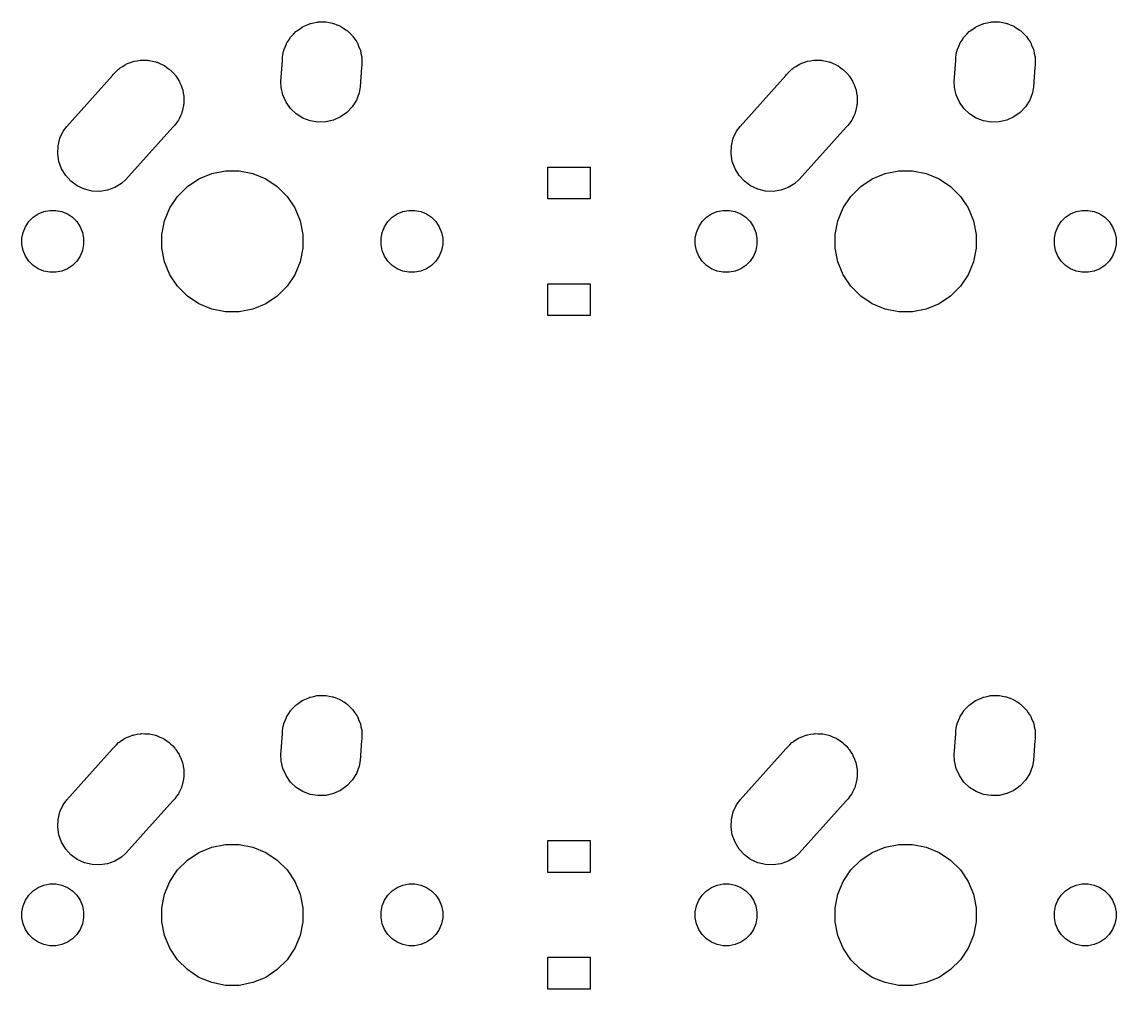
# Model space of a CAD drawing. Extents: x -26.1 to -7.5, y -7.6 to -2.3.
# Drawn here: x -26.079 to -24.861, y -5.053 to -3.976 of the extents above; entities that cross this region are included whole.
import ezdxf

# ---------------------------------------------------------------- set-up
doc = ezdxf.new("R2010")
doc.units = 0
doc.header["$MEASUREMENT"] = 0
doc.layers.add('BLACK', color=7, linetype='CONTINUOUS')

msp = doc.modelspace()

# ---------------------------------------------------------------- linework, layer by layer
at = {"layer": 'BLACK', "linetype": 'CONTINUOUS'}
for p, q in [((-25.7732, -3.9856), (-25.7701, -3.98353)), ((-25.7701, -3.98353), (-25.7671, -3.98138)), ((-25.7671, -3.98138), (-25.7665, -3.98111)), ((-25.7665, -3.98111), (-25.766, -3.98075)), ((-25.766, -3.98075), (-25.7625, -3.97933)), ((-25.7625, -3.97933), (-25.7592, -3.97781)), ((-25.7592, -3.97781), (-25.7585, -3.97766)), ((-25.7585, -3.97766), (-25.7579, -3.97741)), ((-25.7579, -3.97741), (-25.7543, -3.97669)), ((-25.7543, -3.97669), (-25.7507, -3.97586)), ((-25.7507, -3.97586), (-25.75, -3.97584)), ((-25.75, -3.97584), (-25.7494, -3.97571)), ((-25.7494, -3.97571), (-25.7456, -3.97571)), ((-25.7456, -3.97571), (-25.7419, -3.9756)), ((-25.7419, -3.9756), (-25.7413, -3.97571)), ((-25.7413, -3.97571), (-25.7406, -3.97571)), ((-25.7406, -3.97571), (-25.737, -3.97643)), ((-25.737, -3.97643), (-25.7333, -3.97705)), ((-25.7333, -3.97705), (-25.7327, -3.97728)), ((-25.7327, -3.97728), (-25.7321, -3.97741)), ((-25.7321, -3.97741), (-25.7286, -3.97883)), ((-25.7286, -3.97883), (-25.7252, -3.98015)), ((-25.7252, -3.98015), (-25.7246, -3.9805)), ((-25.7246, -3.9805), (-25.724, -3.98075)), ((-25.724, -3.98075), (-25.7209, -3.98281)), ((-25.7209, -3.98281), (-25.7178, -3.98478)), ((-25.7178, -3.98478), (-25.7173, -3.98523)), ((-25.7173, -3.98523), (-25.7168, -3.9856)), ((-25.0232, -3.9856), (-25.0201, -3.98353)), ((-25.0201, -3.98353), (-25.0171, -3.98138)), ((-25.0171, -3.98138), (-25.0165, -3.98111)), ((-25.0165, -3.98111), (-25.016, -3.98075)), ((-25.016, -3.98075), (-25.0125, -3.97933)), ((-25.0125, -3.97933), (-25.0092, -3.97781)), ((-25.0092, -3.97781), (-25.0085, -3.97766)), ((-25.0085, -3.97766), (-25.0079, -3.97741)), ((-25.0079, -3.97741), (-25.0043, -3.97669)), ((-25.0043, -3.97669), (-25.0007, -3.97586)), ((-25.0007, -3.97586), (-25, -3.97584)), ((-25, -3.97584), (-24.9994, -3.97571)), ((-24.9994, -3.97571), (-24.9956, -3.97571)), ((-24.9956, -3.97571), (-24.9919, -3.9756)), ((-24.9919, -3.9756), (-24.9913, -3.97571)), ((-24.9913, -3.97571), (-24.9906, -3.97571)), ((-24.9906, -3.97571), (-24.987, -3.97643)), ((-24.987, -3.97643), (-24.9833, -3.97705)), ((-24.9833, -3.97705), (-24.9827, -3.97728)), ((-24.9827, -3.97728), (-24.9821, -3.97741)), ((-24.9821, -3.97741), (-24.9786, -3.97883)), ((-24.9786, -3.97883), (-24.9752, -3.98015)), ((-24.9752, -3.98015), (-24.9746, -3.9805)), ((-24.9746, -3.9805), (-24.974, -3.98075)), ((-24.974, -3.98075), (-24.9709, -3.98281)), ((-24.9709, -3.98281), (-24.9678, -3.98478)), ((-24.9678, -3.98478), (-24.9673, -3.98523)), ((-24.9673, -3.98523), (-24.9668, -3.9856)), ((-25.7843, -3.99902), (-25.7822, -3.99593)), ((-25.7822, -3.99593), (-25.7802, -3.99279)), ((-25.7802, -3.99279), (-25.7798, -3.99231)), ((-25.7798, -3.99231), (-25.7794, -3.99177)), ((-25.7794, -3.99177), (-25.7768, -3.98914)), ((-25.7768, -3.98914), (-25.7742, -3.98644)), ((-25.7742, -3.98644), (-25.7737, -3.98606)), ((-25.7737, -3.98606), (-25.7732, -3.9856)), ((-25.7168, -3.9856), (-25.7141, -3.98822)), ((-25.7141, -3.98822), (-25.7114, -3.99077)), ((-25.7114, -3.99077), (-25.7111, -3.9913)), ((-25.7111, -3.9913), (-25.7106, -3.99177)), ((-25.7106, -3.99177), (-25.7085, -3.99485)), ((-25.7085, -3.99485), (-25.7064, -3.99788)), ((-25.0343, -3.99902), (-25.0322, -3.99593)), ((-25.0322, -3.99593), (-25.0302, -3.99279)), ((-25.0302, -3.99279), (-25.0298, -3.99231)), ((-25.0298, -3.99231), (-25.0294, -3.99177)), ((-25.0294, -3.99177), (-25.0268, -3.98914)), ((-25.0268, -3.98914), (-25.0242, -3.98644)), ((-25.0242, -3.98644), (-25.0237, -3.98606)), ((-25.0237, -3.98606), (-25.0232, -3.9856)), ((-24.9668, -3.9856), (-24.9641, -3.98822)), ((-24.9641, -3.98822), (-24.9614, -3.99077)), ((-24.9614, -3.99077), (-24.9611, -3.9913)), ((-24.9611, -3.9913), (-24.9606, -3.99177)), ((-24.9606, -3.99177), (-24.9585, -3.99485)), ((-24.9585, -3.99485), (-24.9564, -3.99788)), ((-25.7886, -4.01199), (-25.7879, -4.00833)), ((-25.7879, -4.00833), (-25.7877, -4.00772)), ((-25.7877, -4.00772), (-25.7876, -4.00708)), ((-25.7876, -4.00708), (-25.7862, -4.00365)), ((-25.7862, -4.00365), (-25.7848, -4.00018)), ((-25.7848, -4.00018), (-25.7845, -3.99963)), ((-25.7845, -3.99963), (-25.7843, -3.99902)), ((-25.7064, -3.99788), (-25.7061, -3.99848)), ((-25.7061, -3.99848), (-25.7057, -3.99902)), ((-25.7057, -3.99902), (-25.7043, -4.00245)), ((-25.7043, -4.00245), (-25.7028, -4.00584)), ((-25.7028, -4.00584), (-25.7027, -4.00648)), ((-25.7027, -4.00648), (-25.7024, -4.00708)), ((-25.7024, -4.00708), (-25.7017, -4.01072)), ((-25.0386, -4.01199), (-25.0379, -4.00833)), ((-25.0379, -4.00833), (-25.0377, -4.00772)), ((-25.0377, -4.00772), (-25.0376, -4.00708)), ((-25.0376, -4.00708), (-25.0362, -4.00365)), ((-25.0362, -4.00365), (-25.0348, -4.00018)), ((-25.0348, -4.00018), (-25.0345, -3.99963)), ((-25.0345, -3.99963), (-25.0343, -3.99902)), ((-24.9564, -3.99788), (-24.9561, -3.99848)), ((-24.9561, -3.99848), (-24.9557, -3.99902)), ((-24.9557, -3.99902), (-24.9543, -4.00245)), ((-24.9543, -4.00245), (-24.9528, -4.00584)), ((-24.9528, -4.00584), (-24.9527, -4.00648)), ((-24.9527, -4.00648), (-24.9524, -4.00708)), ((-24.9524, -4.00708), (-24.9517, -4.01072)), ((-25.9627, -4.02238), (-25.9595, -4.02123)), ((-25.9595, -4.02123), (-25.9563, -4.01993)), ((-25.9563, -4.01993), (-25.9554, -4.01974)), ((-25.9554, -4.01974), (-25.9545, -4.0194)), ((-25.9545, -4.0194), (-25.9511, -4.01889)), ((-25.9511, -4.01889), (-25.9478, -4.01823)), ((-25.9478, -4.01823), (-25.9468, -4.01823)), ((-25.9468, -4.01823), (-25.9458, -4.01808)), ((-25.9458, -4.01808), (-25.9424, -4.01823)), ((-25.9424, -4.01823), (-25.9391, -4.01823)), ((-25.9391, -4.01823), (-25.9381, -4.01842)), ((-25.9381, -4.01842), (-25.9371, -4.01846)), ((-25.9371, -4.01846), (-25.9338, -4.01927)), ((-25.9338, -4.01927), (-25.9305, -4.01993)), ((-25.9305, -4.01993), (-25.9296, -4.02031)), ((-25.9296, -4.02031), (-25.9286, -4.02054)), ((-25.9286, -4.02054), (-25.9256, -4.02197)), ((-25.9256, -4.02197), (-25.9224, -4.02327)), ((-25.7909, -4.04196), (-25.7893, -4.01847)), ((-25.7893, -4.01564), (-25.7886, -4.01199)), ((-25.7893, -4.01847), (-25.7893, -4.01564)), ((-25.7017, -4.01072), (-25.7009, -4.01434)), ((-25.7009, -4.01434), (-25.7008, -4.015)), ((-25.7008, -4.015), (-25.7007, -4.01564)), ((-25.7007, -4.01564), (-25.7007, -4.01935)), ((-25.7007, -4.01935), (-25.7007, -4.02088)), ((-25.7007, -4.02088), (-25.7007, -4.02153)), ((-25.7007, -4.02153), (-25.7007, -4.02436)), ((-25.2127, -4.02238), (-25.2095, -4.02123)), ((-25.2095, -4.02123), (-25.2063, -4.01993)), ((-25.2063, -4.01993), (-25.2054, -4.01974)), ((-25.2054, -4.01974), (-25.2045, -4.0194)), ((-25.2045, -4.0194), (-25.2011, -4.01889)), ((-25.2011, -4.01889), (-25.1978, -4.01823)), ((-25.1978, -4.01823), (-25.1968, -4.01823)), ((-25.1968, -4.01823), (-25.1958, -4.01808)), ((-25.1958, -4.01808), (-25.1924, -4.01823)), ((-25.1924, -4.01823), (-25.1891, -4.01823)), ((-25.1891, -4.01823), (-25.1881, -4.01842)), ((-25.1881, -4.01842), (-25.1871, -4.01846)), ((-25.1871, -4.01846), (-25.1838, -4.01927)), ((-25.1838, -4.01927), (-25.1805, -4.01993)), ((-25.1805, -4.01993), (-25.1796, -4.02031)), ((-25.1796, -4.02031), (-25.1786, -4.02054)), ((-25.1786, -4.02054), (-25.1756, -4.02197)), ((-25.1756, -4.02197), (-25.1724, -4.02327)), ((-25.0409, -4.04196), (-25.0393, -4.01847)), ((-25.0393, -4.01564), (-25.0386, -4.01199)), ((-25.0393, -4.01847), (-25.0393, -4.01564)), ((-24.9517, -4.01072), (-24.9509, -4.01434)), ((-24.9509, -4.01434), (-24.9508, -4.015)), ((-24.9508, -4.015), (-24.9507, -4.01564)), ((-24.9507, -4.01564), (-24.9507, -4.01935)), ((-24.9507, -4.01935), (-24.9507, -4.02088)), ((-24.9507, -4.02088), (-24.9507, -4.02153)), ((-24.9507, -4.02153), (-24.9507, -4.02436)), ((-25.9778, -4.03429), (-25.9756, -4.03205)), ((-25.9756, -4.03205), (-25.9749, -4.03132)), ((-25.9749, -4.03132), (-25.9741, -4.03051)), ((-25.9741, -4.03051), (-25.9717, -4.02812)), ((-25.9717, -4.02812), (-25.9708, -4.02757)), ((-25.9708, -4.02757), (-25.9701, -4.02691)), ((-25.9701, -4.02691), (-25.9672, -4.02515)), ((-25.9672, -4.02515), (-25.9644, -4.02327)), ((-25.9644, -4.02327), (-25.9635, -4.02289)), ((-25.9635, -4.02289), (-25.9627, -4.02238)), ((-25.9224, -4.02327), (-25.9216, -4.02382)), ((-25.9216, -4.02382), (-25.9207, -4.02423)), ((-25.9207, -4.02423), (-25.918, -4.02624)), ((-25.918, -4.02624), (-25.9152, -4.02812)), ((-25.9152, -4.02812), (-25.9145, -4.02881)), ((-25.9145, -4.02881), (-25.9137, -4.02939)), ((-25.9137, -4.02939), (-25.9114, -4.03189)), ((-25.9114, -4.03189), (-25.909, -4.03429)), ((-25.701, -4.02587), (-25.7025, -4.04805)), ((-25.7007, -4.02436), (-25.701, -4.02587)), ((-25.2278, -4.03429), (-25.2256, -4.03205)), ((-25.2256, -4.03205), (-25.2249, -4.03132)), ((-25.2249, -4.03132), (-25.2241, -4.03051)), ((-25.2241, -4.03051), (-25.2217, -4.02812)), ((-25.2217, -4.02812), (-25.2208, -4.02757)), ((-25.2208, -4.02757), (-25.2201, -4.02691)), ((-25.2201, -4.02691), (-25.2172, -4.02515)), ((-25.2172, -4.02515), (-25.2144, -4.02327)), ((-25.2144, -4.02327), (-25.2135, -4.02289)), ((-25.2135, -4.02289), (-25.2127, -4.02238)), ((-25.1724, -4.02327), (-25.1716, -4.02382)), ((-25.1716, -4.02382), (-25.1707, -4.02423)), ((-25.1707, -4.02423), (-25.168, -4.02624)), ((-25.168, -4.02624), (-25.1652, -4.02812)), ((-25.1652, -4.02812), (-25.1645, -4.02881)), ((-25.1645, -4.02881), (-25.1637, -4.02939)), ((-25.1637, -4.02939), (-25.1614, -4.03189)), ((-25.1614, -4.03189), (-25.159, -4.03429)), ((-24.951, -4.02587), (-24.9525, -4.04805)), ((-24.9507, -4.02436), (-24.951, -4.02587)), ((-26.0294, -4.09204), (-25.9785, -4.03529)), ((-25.9785, -4.03529), (-25.9778, -4.03429)), ((-25.909, -4.03429), (-25.9085, -4.0351)), ((-25.9085, -4.0351), (-25.9078, -4.03583)), ((-25.9078, -4.03583), (-25.9061, -4.03873)), ((-25.9061, -4.03873), (-25.9042, -4.04154)), ((-25.9042, -4.04154), (-25.9038, -4.04245)), ((-25.9038, -4.04245), (-25.9033, -4.04329)), ((-25.9033, -4.04329), (-25.9021, -4.04647)), ((-25.7907, -4.04849), (-25.7909, -4.04196)), ((-25.2794, -4.09204), (-25.2285, -4.03529)), ((-25.2285, -4.03529), (-25.2278, -4.03429)), ((-25.159, -4.03429), (-25.1585, -4.0351)), ((-25.1585, -4.0351), (-25.1578, -4.03583)), ((-25.1578, -4.03583), (-25.1561, -4.03873)), ((-25.1561, -4.03873), (-25.1542, -4.04154)), ((-25.1542, -4.04154), (-25.1538, -4.04245)), ((-25.1538, -4.04245), (-25.1533, -4.04329)), ((-25.1533, -4.04329), (-25.1521, -4.04647)), ((-25.0407, -4.04849), (-25.0409, -4.04196)), ((-25.9021, -4.04647), (-25.9008, -4.0496)), ((-25.9008, -4.0496), (-25.9006, -4.05056)), ((-25.9006, -4.05056), (-25.9003, -4.05149)), ((-25.9003, -4.05149), (-25.8998, -4.05484)), ((-25.8998, -4.05484), (-25.8991, -4.05816)), ((-25.8991, -4.05816), (-25.8991, -4.05914)), ((-25.7888, -4.057), (-25.7907, -4.04849)), ((-25.7852, -4.06496), (-25.7888, -4.057)), ((-25.7036, -4.0545), (-25.7067, -4.06265)), ((-25.7025, -4.04805), (-25.7036, -4.0545)), ((-25.1521, -4.04647), (-25.1508, -4.0496)), ((-25.1508, -4.0496), (-25.1506, -4.05056)), ((-25.1506, -4.05056), (-25.1503, -4.05149)), ((-25.1503, -4.05149), (-25.1498, -4.05484)), ((-25.1498, -4.05484), (-25.1491, -4.05816)), ((-25.1491, -4.05816), (-25.1491, -4.05914)), ((-25.0388, -4.057), (-25.0407, -4.04849)), ((-25.0352, -4.06496), (-25.0388, -4.057)), ((-24.9536, -4.0545), (-24.9567, -4.06265)), ((-24.9525, -4.04805), (-24.9536, -4.0545)), ((-25.8994, -4.06883), (-25.9002, -4.07212)), ((-25.8993, -4.06785), (-25.8994, -4.06883)), ((-25.8991, -4.06688), (-25.8993, -4.06785)), ((-25.8991, -4.05914), (-25.899, -4.06011)), ((-25.899, -4.06011), (-25.8991, -4.0635)), ((-25.8991, -4.0635), (-25.8991, -4.06688)), ((-25.7801, -4.07207), (-25.7852, -4.06496)), ((-25.7114, -4.07005), (-25.7173, -4.0764)), ((-25.7067, -4.06265), (-25.7114, -4.07005)), ((-25.1494, -4.06883), (-25.1502, -4.07212)), ((-25.1493, -4.06785), (-25.1494, -4.06883)), ((-25.1491, -4.06688), (-25.1493, -4.06785)), ((-25.1491, -4.05914), (-25.149, -4.06011)), ((-25.149, -4.06011), (-25.1491, -4.0635)), ((-25.1491, -4.0635), (-25.1491, -4.06688)), ((-25.0301, -4.07207), (-25.0352, -4.06496)), ((-24.9614, -4.07005), (-24.9673, -4.0764)), ((-24.9567, -4.06265), (-24.9614, -4.07005)), ((-25.9029, -4.08037), (-25.9042, -4.0835)), ((-25.9014, -4.0773), (-25.9029, -4.08037)), ((-25.9012, -4.07635), (-25.9014, -4.0773)), ((-25.9008, -4.07544), (-25.9012, -4.07635)), ((-25.9002, -4.07212), (-25.9008, -4.07544)), ((-25.7738, -4.07805), (-25.7801, -4.07207)), ((-25.7664, -4.08268), (-25.7738, -4.07805)), ((-25.7582, -4.08578), (-25.7664, -4.08268)), ((-25.7245, -4.08145), (-25.7324, -4.08503)), ((-25.7173, -4.0764), (-25.7245, -4.08145)), ((-25.1529, -4.08037), (-25.1542, -4.0835)), ((-25.1514, -4.0773), (-25.1529, -4.08037)), ((-25.1512, -4.07635), (-25.1514, -4.0773)), ((-25.1508, -4.07544), (-25.1512, -4.07635)), ((-25.1502, -4.07212), (-25.1508, -4.07544)), ((-25.0238, -4.07805), (-25.0301, -4.07207)), ((-25.0164, -4.08268), (-25.0238, -4.07805)), ((-25.0082, -4.08578), (-25.0164, -4.08268)), ((-24.9745, -4.08145), (-24.9824, -4.08503)), ((-24.9673, -4.0764), (-24.9745, -4.08145)), ((-26.0333, -4.09731), (-26.0294, -4.09204)), ((-25.9113, -4.09299), (-25.9635, -4.1512)), ((-25.909, -4.09075), (-25.9113, -4.09299)), ((-25.9071, -4.08794), (-25.909, -4.09075)), ((-25.9051, -4.08521), (-25.9071, -4.08794)), ((-25.9047, -4.08432), (-25.9051, -4.08521)), ((-25.9042, -4.0835), (-25.9047, -4.08432)), ((-25.7496, -4.08723), (-25.7582, -4.08578)), ((-25.7409, -4.08698), (-25.7496, -4.08723)), ((-25.7324, -4.08503), (-25.7409, -4.08698)), ((-25.2833, -4.09731), (-25.2794, -4.09204)), ((-25.1613, -4.09299), (-25.2135, -4.1512)), ((-25.159, -4.09075), (-25.1613, -4.09299)), ((-25.1571, -4.08794), (-25.159, -4.09075)), ((-25.1551, -4.08521), (-25.1571, -4.08794)), ((-25.1547, -4.08432), (-25.1551, -4.08521)), ((-25.1542, -4.0835), (-25.1547, -4.08432)), ((-24.9996, -4.08723), (-25.0082, -4.08578)), ((-24.9909, -4.08698), (-24.9996, -4.08723)), ((-24.9824, -4.08503), (-24.9909, -4.08698)), ((-26.0391, -4.11369), (-26.037, -4.10522)), ((-26.037, -4.10522), (-26.0333, -4.09731)), ((-25.2891, -4.11369), (-25.287, -4.10522)), ((-25.287, -4.10522), (-25.2833, -4.09731)), ((-26.0394, -4.12241), (-26.0391, -4.11369)), ((-25.2894, -4.12241), (-25.2891, -4.11369)), ((-26.0381, -4.13103), (-26.0394, -4.12241)), ((-26.0351, -4.13923), (-26.0381, -4.13103)), ((-25.2881, -4.13103), (-25.2894, -4.12241)), ((-25.2851, -4.13923), (-25.2881, -4.13103)), ((-26.0306, -4.14669), (-26.0351, -4.13923)), ((-25.8679, -4.14452), (-25.8527, -4.1415)), ((-25.8527, -4.1415), (-25.8373, -4.1415)), ((-25.8373, -4.1415), (-25.8221, -4.14452)), ((-25.4936, -4.17276), (-25.4936, -4.13732)), ((-25.4936, -4.13732), (-25.4464, -4.13732)), ((-25.4464, -4.13732), (-25.4464, -4.17276)), ((-25.2806, -4.14669), (-25.2851, -4.13923)), ((-25.1179, -4.14452), (-25.1027, -4.1415)), ((-25.1027, -4.1415), (-25.0873, -4.1415)), ((-25.0873, -4.1415), (-25.0721, -4.14452)), ((-26.0247, -4.15313), (-26.0306, -4.14669)), ((-26.0177, -4.15829), (-26.0247, -4.15313)), ((-25.9683, -4.15561), (-25.9758, -4.16014)), ((-25.9635, -4.1512), (-25.9683, -4.15561)), ((-25.895, -4.15903), (-25.8822, -4.15043)), ((-25.8822, -4.15043), (-25.8679, -4.14452)), ((-25.8221, -4.14452), (-25.8078, -4.15043)), ((-25.8078, -4.15043), (-25.795, -4.15903)), ((-25.2747, -4.15313), (-25.2806, -4.14669)), ((-25.2677, -4.15829), (-25.2747, -4.15313)), ((-25.2183, -4.15561), (-25.2258, -4.16014)), ((-25.2135, -4.1512), (-25.2183, -4.15561)), ((-25.145, -4.15903), (-25.1322, -4.15043)), ((-25.1322, -4.15043), (-25.1179, -4.14452)), ((-25.0721, -4.14452), (-25.0578, -4.15043)), ((-25.0578, -4.15043), (-25.045, -4.15903)), ((-26.0098, -4.16198), (-26.0177, -4.15829)), ((-26.0013, -4.16406), (-26.0098, -4.16198)), ((-25.9926, -4.16444), (-26.0013, -4.16406)), ((-25.984, -4.16312), (-25.9926, -4.16444)), ((-25.9758, -4.16014), (-25.984, -4.16312)), ((-25.906, -4.16996), (-25.895, -4.15903)), ((-25.795, -4.15903), (-25.784, -4.16996)), ((-25.2598, -4.16198), (-25.2677, -4.15829)), ((-25.2513, -4.16406), (-25.2598, -4.16198)), ((-25.2426, -4.16444), (-25.2513, -4.16406)), ((-25.234, -4.16312), (-25.2426, -4.16444)), ((-25.2258, -4.16014), (-25.234, -4.16312)), ((-25.156, -4.16996), (-25.145, -4.15903)), ((-25.045, -4.15903), (-25.034, -4.16996)), ((-25.9146, -4.18282), (-25.906, -4.16996)), ((-25.784, -4.16996), (-25.7754, -4.18282)), ((-25.4464, -4.17276), (-25.4936, -4.17276)), ((-25.1646, -4.18282), (-25.156, -4.16996)), ((-25.034, -4.16996), (-25.0254, -4.18282)), ((-26.067, -4.19324), (-26.0613, -4.18947)), ((-26.0613, -4.18947), (-26.055, -4.18688)), ((-26.055, -4.18688), (-26.0484, -4.18555)), ((-26.0484, -4.18555), (-26.0416, -4.18555)), ((-26.0416, -4.18555), (-26.035, -4.18688)), ((-26.035, -4.18688), (-26.0287, -4.18947)), ((-26.0287, -4.18947), (-26.023, -4.19324)), ((-25.9205, -4.1971), (-25.9146, -4.18282)), ((-25.7754, -4.18282), (-25.7695, -4.1971)), ((-25.667, -4.19324), (-25.6613, -4.18947)), ((-25.6613, -4.18947), (-25.655, -4.18688)), ((-25.655, -4.18688), (-25.6484, -4.18555)), ((-25.6484, -4.18555), (-25.6416, -4.18555)), ((-25.6416, -4.18555), (-25.635, -4.18688)), ((-25.635, -4.18688), (-25.6287, -4.18947)), ((-25.6287, -4.18947), (-25.623, -4.19324)), ((-25.317, -4.19324), (-25.3113, -4.18947)), ((-25.3113, -4.18947), (-25.305, -4.18688)), ((-25.305, -4.18688), (-25.2984, -4.18555)), ((-25.2984, -4.18555), (-25.2916, -4.18555)), ((-25.2916, -4.18555), (-25.285, -4.18688)), ((-25.285, -4.18688), (-25.2787, -4.18947)), ((-25.2787, -4.18947), (-25.273, -4.19324)), ((-25.1705, -4.1971), (-25.1646, -4.18282)), ((-25.0254, -4.18282), (-25.0195, -4.1971)), ((-24.917, -4.19324), (-24.9113, -4.18947)), ((-24.9113, -4.18947), (-24.905, -4.18688)), ((-24.905, -4.18688), (-24.8984, -4.18555)), ((-24.8984, -4.18555), (-24.8916, -4.18555)), ((-24.8916, -4.18555), (-24.885, -4.18688)), ((-24.885, -4.18688), (-24.8787, -4.18947)), ((-24.8787, -4.18947), (-24.873, -4.19324)), ((-26.0781, -4.20995), (-26.0755, -4.20368)), ((-26.0755, -4.20368), (-26.0718, -4.19804)), ((-26.0718, -4.19804), (-26.067, -4.19324)), ((-26.023, -4.19324), (-26.0182, -4.19804)), ((-26.0182, -4.19804), (-26.0145, -4.20368)), ((-26.0145, -4.20368), (-26.0119, -4.20995)), ((-25.9235, -4.21227), (-25.9205, -4.1971)), ((-25.7695, -4.1971), (-25.7665, -4.21227)), ((-25.6781, -4.20995), (-25.6755, -4.20368)), ((-25.6755, -4.20368), (-25.6718, -4.19804)), ((-25.6718, -4.19804), (-25.667, -4.19324)), ((-25.623, -4.19324), (-25.6182, -4.19804)), ((-25.6182, -4.19804), (-25.6145, -4.20368)), ((-25.6145, -4.20368), (-25.6119, -4.20995)), ((-25.3281, -4.20995), (-25.3255, -4.20368)), ((-25.3255, -4.20368), (-25.3218, -4.19804)), ((-25.3218, -4.19804), (-25.317, -4.19324)), ((-25.273, -4.19324), (-25.2682, -4.19804)), ((-25.2682, -4.19804), (-25.2645, -4.20368)), ((-25.2645, -4.20368), (-25.2619, -4.20995)), ((-25.1735, -4.21227), (-25.1705, -4.1971)), ((-25.0195, -4.1971), (-25.0165, -4.21227)), ((-24.9281, -4.20995), (-24.9255, -4.20368)), ((-24.9255, -4.20368), (-24.9218, -4.19804)), ((-24.9218, -4.19804), (-24.917, -4.19324)), ((-24.873, -4.19324), (-24.8682, -4.19804)), ((-24.8682, -4.19804), (-24.8645, -4.20368)), ((-24.8645, -4.20368), (-24.8619, -4.20995)), ((-26.0794, -4.21661), (-26.0781, -4.20995)), ((-26.0794, -4.22339), (-26.0794, -4.21661)), ((-26.0119, -4.20995), (-26.0106, -4.21661)), ((-26.0106, -4.21661), (-26.0106, -4.22339)), ((-25.9235, -4.22773), (-25.9235, -4.21227)), ((-25.7665, -4.21227), (-25.7665, -4.22773)), ((-25.6794, -4.21661), (-25.6781, -4.20995)), ((-25.6794, -4.22339), (-25.6794, -4.21661)), ((-25.6119, -4.20995), (-25.6106, -4.21661)), ((-25.6106, -4.21661), (-25.6106, -4.22339)), ((-25.3294, -4.21661), (-25.3281, -4.20995)), ((-25.3294, -4.22339), (-25.3294, -4.21661)), ((-25.2619, -4.20995), (-25.2606, -4.21661)), ((-25.2606, -4.21661), (-25.2606, -4.22339)), ((-25.1735, -4.22773), (-25.1735, -4.21227)), ((-25.0165, -4.21227), (-25.0165, -4.22773)), ((-24.9294, -4.21661), (-24.9281, -4.20995)), ((-24.9294, -4.22339), (-24.9294, -4.21661)), ((-24.8619, -4.20995), (-24.8606, -4.21661)), ((-24.8606, -4.21661), (-24.8606, -4.22339)), ((-26.0781, -4.23005), (-26.0794, -4.22339)), ((-26.0106, -4.22339), (-26.0119, -4.23005)), ((-25.9205, -4.2429), (-25.9235, -4.22773)), ((-25.7665, -4.22773), (-25.7695, -4.2429)), ((-25.6781, -4.23005), (-25.6794, -4.22339)), ((-25.6106, -4.22339), (-25.6119, -4.23005)), ((-25.3281, -4.23005), (-25.3294, -4.22339)), ((-25.2606, -4.22339), (-25.2619, -4.23005)), ((-25.1705, -4.2429), (-25.1735, -4.22773)), ((-25.0165, -4.22773), (-25.0195, -4.2429)), ((-24.9281, -4.23005), (-24.9294, -4.22339)), ((-24.8606, -4.22339), (-24.8619, -4.23005)), ((-26.0755, -4.23632), (-26.0781, -4.23005)), ((-26.0718, -4.24196), (-26.0755, -4.23632)), ((-26.0145, -4.23632), (-26.0182, -4.24196)), ((-26.0119, -4.23005), (-26.0145, -4.23632)), ((-25.6755, -4.23632), (-25.6781, -4.23005)), ((-25.6718, -4.24196), (-25.6755, -4.23632)), ((-25.6145, -4.23632), (-25.6182, -4.24196)), ((-25.6119, -4.23005), (-25.6145, -4.23632)), ((-25.3255, -4.23632), (-25.3281, -4.23005)), ((-25.3218, -4.24196), (-25.3255, -4.23632)), ((-25.2645, -4.23632), (-25.2682, -4.24196)), ((-25.2619, -4.23005), (-25.2645, -4.23632)), ((-24.9255, -4.23632), (-24.9281, -4.23005)), ((-24.9218, -4.24196), (-24.9255, -4.23632)), ((-24.8645, -4.23632), (-24.8682, -4.24196)), ((-24.8619, -4.23005), (-24.8645, -4.23632)), ((-26.067, -4.24676), (-26.0718, -4.24196)), ((-26.0613, -4.25053), (-26.067, -4.24676)), ((-26.055, -4.25312), (-26.0613, -4.25053)), ((-26.0484, -4.25445), (-26.055, -4.25312)), ((-26.035, -4.25312), (-26.0416, -4.25445)), ((-26.0287, -4.25053), (-26.035, -4.25312)), ((-26.023, -4.24676), (-26.0287, -4.25053)), ((-26.0182, -4.24196), (-26.023, -4.24676)), ((-25.9146, -4.25718), (-25.9205, -4.2429)), ((-25.7695, -4.2429), (-25.7754, -4.25718)), ((-25.667, -4.24676), (-25.6718, -4.24196)), ((-25.6613, -4.25053), (-25.667, -4.24676)), ((-25.655, -4.25312), (-25.6613, -4.25053)), ((-25.6484, -4.25445), (-25.655, -4.25312)), ((-25.635, -4.25312), (-25.6416, -4.25445)), ((-25.6287, -4.25053), (-25.635, -4.25312)), ((-25.623, -4.24676), (-25.6287, -4.25053)), ((-25.6182, -4.24196), (-25.623, -4.24676)), ((-25.317, -4.24676), (-25.3218, -4.24196)), ((-25.3113, -4.25053), (-25.317, -4.24676)), ((-25.305, -4.25312), (-25.3113, -4.25053)), ((-25.2984, -4.25445), (-25.305, -4.25312)), ((-25.285, -4.25312), (-25.2916, -4.25445)), ((-25.2787, -4.25053), (-25.285, -4.25312)), ((-25.273, -4.24676), (-25.2787, -4.25053)), ((-25.2682, -4.24196), (-25.273, -4.24676)), ((-25.1646, -4.25718), (-25.1705, -4.2429)), ((-25.0195, -4.2429), (-25.0254, -4.25718)), ((-24.917, -4.24676), (-24.9218, -4.24196)), ((-24.9113, -4.25053), (-24.917, -4.24676)), ((-24.905, -4.25312), (-24.9113, -4.25053)), ((-24.8984, -4.25445), (-24.905, -4.25312)), ((-24.885, -4.25312), (-24.8916, -4.25445)), ((-24.8787, -4.25053), (-24.885, -4.25312)), ((-24.873, -4.24676), (-24.8787, -4.25053)), ((-24.8682, -4.24196), (-24.873, -4.24676)), ((-26.0416, -4.25445), (-26.0484, -4.25445)), ((-25.906, -4.27004), (-25.9146, -4.25718)), ((-25.7754, -4.25718), (-25.784, -4.27004)), ((-25.6416, -4.25445), (-25.6484, -4.25445)), ((-25.2916, -4.25445), (-25.2984, -4.25445)), ((-25.156, -4.27004), (-25.1646, -4.25718)), ((-25.0254, -4.25718), (-25.034, -4.27004)), ((-24.8916, -4.25445), (-24.8984, -4.25445)), ((-25.895, -4.28097), (-25.906, -4.27004)), ((-25.784, -4.27004), (-25.795, -4.28097)), ((-25.4936, -4.30268), (-25.4936, -4.26724)), ((-25.4936, -4.26724), (-25.4464, -4.26724)), ((-25.4464, -4.26724), (-25.4464, -4.30268)), ((-25.145, -4.28097), (-25.156, -4.27004)), ((-25.034, -4.27004), (-25.045, -4.28097)), ((-25.8822, -4.28957), (-25.895, -4.28097)), ((-25.8679, -4.29548), (-25.8822, -4.28957)), ((-25.8078, -4.28957), (-25.8221, -4.29548)), ((-25.795, -4.28097), (-25.8078, -4.28957)), ((-25.1322, -4.28957), (-25.145, -4.28097)), ((-25.1179, -4.29548), (-25.1322, -4.28957)), ((-25.0578, -4.28957), (-25.0721, -4.29548)), ((-25.045, -4.28097), (-25.0578, -4.28957)), ((-25.8527, -4.2985), (-25.8679, -4.29548)), ((-25.8373, -4.2985), (-25.8527, -4.2985)), ((-25.8221, -4.29548), (-25.8373, -4.2985)), ((-25.1027, -4.2985), (-25.1179, -4.29548)), ((-25.0873, -4.2985), (-25.1027, -4.2985)), ((-25.0721, -4.29548), (-25.0873, -4.2985)), ((-25.4464, -4.30268), (-25.4936, -4.30268)), ((-25.7625, -4.72933), (-25.7592, -4.72781)), ((-25.7592, -4.72781), (-25.7585, -4.72766)), ((-25.7585, -4.72766), (-25.7579, -4.72741)), ((-25.7579, -4.72741), (-25.7543, -4.72669)), ((-25.7543, -4.72669), (-25.7507, -4.72586)), ((-25.7507, -4.72586), (-25.75, -4.72584)), ((-25.75, -4.72584), (-25.7494, -4.72571)), ((-25.7494, -4.72571), (-25.7456, -4.72571)), ((-25.7456, -4.72571), (-25.7419, -4.7256)), ((-25.7419, -4.7256), (-25.7413, -4.72571)), ((-25.7413, -4.72571), (-25.7406, -4.72571)), ((-25.7406, -4.72571), (-25.737, -4.72643)), ((-25.737, -4.72643), (-25.7333, -4.72705)), ((-25.7333, -4.72705), (-25.7327, -4.72728)), ((-25.7327, -4.72728), (-25.7321, -4.72741)), ((-25.7321, -4.72741), (-25.7286, -4.72883)), ((-25.7286, -4.72883), (-25.7252, -4.73015)), ((-25.0125, -4.72933), (-25.0092, -4.72781)), ((-25.0092, -4.72781), (-25.0085, -4.72766)), ((-25.0085, -4.72766), (-25.0079, -4.72741)), ((-25.0079, -4.72741), (-25.0043, -4.72669)), ((-25.0043, -4.72669), (-25.0007, -4.72586)), ((-25.0007, -4.72586), (-25, -4.72584)), ((-25, -4.72584), (-24.9994, -4.72571)), ((-24.9994, -4.72571), (-24.9956, -4.72571)), ((-24.9956, -4.72571), (-24.9919, -4.7256)), ((-24.9919, -4.7256), (-24.9913, -4.72571)), ((-24.9913, -4.72571), (-24.9906, -4.72571)), ((-24.9906, -4.72571), (-24.987, -4.72643)), ((-24.987, -4.72643), (-24.9833, -4.72705)), ((-24.9833, -4.72705), (-24.9827, -4.72728)), ((-24.9827, -4.72728), (-24.9821, -4.72741)), ((-24.9821, -4.72741), (-24.9786, -4.72883)), ((-24.9786, -4.72883), (-24.9752, -4.73015)), ((-25.7794, -4.74177), (-25.7768, -4.73914)), ((-25.7768, -4.73914), (-25.7742, -4.73644)), ((-25.7742, -4.73644), (-25.7737, -4.73606)), ((-25.7737, -4.73606), (-25.7732, -4.7356)), ((-25.7732, -4.7356), (-25.7701, -4.73353)), ((-25.7701, -4.73353), (-25.7671, -4.73138)), ((-25.7671, -4.73138), (-25.7665, -4.73111)), ((-25.7665, -4.73111), (-25.766, -4.73075)), ((-25.766, -4.73075), (-25.7625, -4.72933)), ((-25.7252, -4.73015), (-25.7246, -4.7305)), ((-25.7246, -4.7305), (-25.724, -4.73075)), ((-25.724, -4.73075), (-25.7209, -4.73281)), ((-25.7209, -4.73281), (-25.7178, -4.73478)), ((-25.7178, -4.73478), (-25.7173, -4.73523)), ((-25.7173, -4.73523), (-25.7168, -4.7356)), ((-25.7168, -4.7356), (-25.7141, -4.73822)), ((-25.7141, -4.73822), (-25.7114, -4.74077)), ((-25.7114, -4.74077), (-25.7111, -4.7413)), ((-25.0294, -4.74177), (-25.0268, -4.73914)), ((-25.0268, -4.73914), (-25.0242, -4.73644)), ((-25.0242, -4.73644), (-25.0237, -4.73606)), ((-25.0237, -4.73606), (-25.0232, -4.7356)), ((-25.0232, -4.7356), (-25.0201, -4.73353)), ((-25.0201, -4.73353), (-25.0171, -4.73138)), ((-25.0171, -4.73138), (-25.0165, -4.73111)), ((-25.0165, -4.73111), (-25.016, -4.73075)), ((-25.016, -4.73075), (-25.0125, -4.72933)), ((-24.9752, -4.73015), (-24.9746, -4.7305)), ((-24.9746, -4.7305), (-24.974, -4.73075)), ((-24.974, -4.73075), (-24.9709, -4.73281)), ((-24.9709, -4.73281), (-24.9678, -4.73478)), ((-24.9678, -4.73478), (-24.9673, -4.73523)), ((-24.9673, -4.73523), (-24.9668, -4.7356)), ((-24.9668, -4.7356), (-24.9641, -4.73822)), ((-24.9641, -4.73822), (-24.9614, -4.74077)), ((-24.9614, -4.74077), (-24.9611, -4.7413)), ((-25.7862, -4.75365), (-25.7848, -4.75018)), ((-25.7848, -4.75018), (-25.7845, -4.74963)), ((-25.7845, -4.74963), (-25.7843, -4.74902)), ((-25.7843, -4.74902), (-25.7822, -4.74593)), ((-25.7822, -4.74593), (-25.7802, -4.74279)), ((-25.7802, -4.74279), (-25.7798, -4.74231)), ((-25.7798, -4.74231), (-25.7794, -4.74177)), ((-25.7111, -4.7413), (-25.7106, -4.74177)), ((-25.7106, -4.74177), (-25.7085, -4.74485)), ((-25.7085, -4.74485), (-25.7064, -4.74788)), ((-25.7064, -4.74788), (-25.7061, -4.74848)), ((-25.7061, -4.74848), (-25.7057, -4.74902)), ((-25.7057, -4.74902), (-25.7043, -4.75245)), ((-25.7043, -4.75245), (-25.7028, -4.75584)), ((-25.0362, -4.75365), (-25.0348, -4.75018)), ((-25.0348, -4.75018), (-25.0345, -4.74963)), ((-25.0345, -4.74963), (-25.0343, -4.74902)), ((-25.0343, -4.74902), (-25.0322, -4.74593)), ((-25.0322, -4.74593), (-25.0302, -4.74279)), ((-25.0302, -4.74279), (-25.0298, -4.74231)), ((-25.0298, -4.74231), (-25.0294, -4.74177)), ((-24.9611, -4.7413), (-24.9606, -4.74177)), ((-24.9606, -4.74177), (-24.9585, -4.74485)), ((-24.9585, -4.74485), (-24.9564, -4.74788)), ((-24.9564, -4.74788), (-24.9561, -4.74848)), ((-24.9561, -4.74848), (-24.9557, -4.74902)), ((-24.9557, -4.74902), (-24.9543, -4.75245)), ((-24.9543, -4.75245), (-24.9528, -4.75584)), ((-25.7893, -4.76564), (-25.7886, -4.76199)), ((-25.7886, -4.76199), (-25.7879, -4.75833)), ((-25.7879, -4.75833), (-25.7877, -4.75772)), ((-25.7877, -4.75772), (-25.7876, -4.75708)), ((-25.7876, -4.75708), (-25.7862, -4.75365)), ((-25.7028, -4.75584), (-25.7027, -4.75648)), ((-25.7027, -4.75648), (-25.7024, -4.75708)), ((-25.7024, -4.75708), (-25.7017, -4.76072)), ((-25.7017, -4.76072), (-25.7009, -4.76434)), ((-25.7009, -4.76434), (-25.7008, -4.765)), ((-25.7008, -4.765), (-25.7007, -4.76564)), ((-25.0393, -4.76564), (-25.0386, -4.76199)), ((-25.0386, -4.76199), (-25.0379, -4.75833)), ((-25.0379, -4.75833), (-25.0377, -4.75772)), ((-25.0377, -4.75772), (-25.0376, -4.75708)), ((-25.0376, -4.75708), (-25.0362, -4.75365)), ((-24.9528, -4.75584), (-24.9527, -4.75648)), ((-24.9527, -4.75648), (-24.9524, -4.75708)), ((-24.9524, -4.75708), (-24.9517, -4.76072)), ((-24.9517, -4.76072), (-24.9509, -4.76434)), ((-24.9509, -4.76434), (-24.9508, -4.765)), ((-24.9508, -4.765), (-24.9507, -4.76564)), ((-25.9717, -4.77812), (-25.9708, -4.77757)), ((-25.9708, -4.77757), (-25.9701, -4.77691)), ((-25.9701, -4.77691), (-25.9672, -4.77515)), ((-25.9672, -4.77515), (-25.9644, -4.77327)), ((-25.9644, -4.77327), (-25.9635, -4.77289)), ((-25.9635, -4.77289), (-25.9627, -4.77238)), ((-25.9627, -4.77238), (-25.9595, -4.77123)), ((-25.9595, -4.77123), (-25.9563, -4.76993)), ((-25.9563, -4.76993), (-25.9554, -4.76974)), ((-25.9554, -4.76974), (-25.9545, -4.7694)), ((-25.9545, -4.7694), (-25.9511, -4.76889)), ((-25.9511, -4.76889), (-25.9478, -4.76823)), ((-25.9478, -4.76823), (-25.9468, -4.76823)), ((-25.9468, -4.76823), (-25.9458, -4.76808)), ((-25.9458, -4.76808), (-25.9424, -4.76823)), ((-25.9424, -4.76823), (-25.9391, -4.76823)), ((-25.9391, -4.76823), (-25.9381, -4.76842)), ((-25.9381, -4.76842), (-25.9371, -4.76846)), ((-25.9371, -4.76846), (-25.9338, -4.76927)), ((-25.9338, -4.76927), (-25.9305, -4.76993)), ((-25.9305, -4.76993), (-25.9296, -4.77031)), ((-25.9296, -4.77031), (-25.9286, -4.77054)), ((-25.9286, -4.77054), (-25.9256, -4.77197)), ((-25.9256, -4.77197), (-25.9224, -4.77327)), ((-25.9224, -4.77327), (-25.9216, -4.77382)), ((-25.9216, -4.77382), (-25.9207, -4.77423)), ((-25.9207, -4.77423), (-25.918, -4.77624)), ((-25.918, -4.77624), (-25.9152, -4.77812)), ((-25.7909, -4.79196), (-25.7893, -4.76847)), ((-25.7893, -4.76847), (-25.7893, -4.76564)), ((-25.701, -4.77587), (-25.7025, -4.79805)), ((-25.7007, -4.77436), (-25.701, -4.77587)), ((-25.7007, -4.76564), (-25.7007, -4.76935)), ((-25.7007, -4.76935), (-25.7007, -4.77088)), ((-25.7007, -4.77088), (-25.7007, -4.77153)), ((-25.7007, -4.77153), (-25.7007, -4.77436)), ((-25.2217, -4.77812), (-25.2208, -4.77757)), ((-25.2208, -4.77757), (-25.2201, -4.77691)), ((-25.2201, -4.77691), (-25.2172, -4.77515)), ((-25.2172, -4.77515), (-25.2144, -4.77327)), ((-25.2144, -4.77327), (-25.2135, -4.77289)), ((-25.2135, -4.77289), (-25.2127, -4.77238)), ((-25.2127, -4.77238), (-25.2095, -4.77123)), ((-25.2095, -4.77123), (-25.2063, -4.76993)), ((-25.2063, -4.76993), (-25.2054, -4.76974)), ((-25.2054, -4.76974), (-25.2045, -4.7694)), ((-25.2045, -4.7694), (-25.2011, -4.76889)), ((-25.2011, -4.76889), (-25.1978, -4.76823)), ((-25.1978, -4.76823), (-25.1968, -4.76823)), ((-25.1968, -4.76823), (-25.1958, -4.76808)), ((-25.1958, -4.76808), (-25.1924, -4.76823)), ((-25.1924, -4.76823), (-25.1891, -4.76823)), ((-25.1891, -4.76823), (-25.1881, -4.76842)), ((-25.1881, -4.76842), (-25.1871, -4.76846)), ((-25.1871, -4.76846), (-25.1838, -4.76927)), ((-25.1838, -4.76927), (-25.1805, -4.76993)), ((-25.1805, -4.76993), (-25.1796, -4.77031)), ((-25.1796, -4.77031), (-25.1786, -4.77054)), ((-25.1786, -4.77054), (-25.1756, -4.77197)), ((-25.1756, -4.77197), (-25.1724, -4.77327)), ((-25.1724, -4.77327), (-25.1716, -4.77382)), ((-25.1716, -4.77382), (-25.1707, -4.77423)), ((-25.1707, -4.77423), (-25.168, -4.77624)), ((-25.168, -4.77624), (-25.1652, -4.77812)), ((-25.0409, -4.79196), (-25.0393, -4.76847)), ((-25.0393, -4.76847), (-25.0393, -4.76564)), ((-24.951, -4.77587), (-24.9525, -4.79805)), ((-24.9507, -4.77436), (-24.951, -4.77587)), ((-24.9507, -4.76564), (-24.9507, -4.76935)), ((-24.9507, -4.76935), (-24.9507, -4.77088)), ((-24.9507, -4.77088), (-24.9507, -4.77153)), ((-24.9507, -4.77153), (-24.9507, -4.77436)), ((-26.0294, -4.84204), (-25.9785, -4.78529)), ((-25.9785, -4.78529), (-25.9778, -4.78429)), ((-25.9778, -4.78429), (-25.9756, -4.78205)), ((-25.9756, -4.78205), (-25.9749, -4.78132)), ((-25.9749, -4.78132), (-25.9741, -4.78051)), ((-25.9741, -4.78051), (-25.9717, -4.77812)), ((-25.9152, -4.77812), (-25.9145, -4.77881)), ((-25.9145, -4.77881), (-25.9137, -4.77939)), ((-25.9137, -4.77939), (-25.9114, -4.78189)), ((-25.9114, -4.78189), (-25.909, -4.78429)), ((-25.909, -4.78429), (-25.9085, -4.7851)), ((-25.9085, -4.7851), (-25.9078, -4.78583)), ((-25.9078, -4.78583), (-25.9061, -4.78873)), ((-25.9061, -4.78873), (-25.9042, -4.79154)), ((-25.2794, -4.84204), (-25.2285, -4.78529)), ((-25.2285, -4.78529), (-25.2278, -4.78429)), ((-25.2278, -4.78429), (-25.2256, -4.78205)), ((-25.2256, -4.78205), (-25.2249, -4.78132)), ((-25.2249, -4.78132), (-25.2241, -4.78051)), ((-25.2241, -4.78051), (-25.2217, -4.77812)), ((-25.1652, -4.77812), (-25.1645, -4.77881)), ((-25.1645, -4.77881), (-25.1637, -4.77939)), ((-25.1637, -4.77939), (-25.1614, -4.78189)), ((-25.1614, -4.78189), (-25.159, -4.78429)), ((-25.159, -4.78429), (-25.1585, -4.7851)), ((-25.1585, -4.7851), (-25.1578, -4.78583)), ((-25.1578, -4.78583), (-25.1561, -4.78873)), ((-25.1561, -4.78873), (-25.1542, -4.79154)), ((-25.9042, -4.79154), (-25.9038, -4.79245)), ((-25.9038, -4.79245), (-25.9033, -4.79329)), ((-25.9033, -4.79329), (-25.9021, -4.79647)), ((-25.9021, -4.79647), (-25.9008, -4.7996)), ((-25.9008, -4.7996), (-25.9006, -4.80056)), ((-25.9006, -4.80056), (-25.9003, -4.80149)), ((-25.9003, -4.80149), (-25.8998, -4.80484)), ((-25.7907, -4.79849), (-25.7909, -4.79196)), ((-25.7888, -4.807), (-25.7907, -4.79849)), ((-25.7025, -4.79805), (-25.7036, -4.8045)), ((-25.1542, -4.79154), (-25.1538, -4.79245)), ((-25.1538, -4.79245), (-25.1533, -4.79329)), ((-25.1533, -4.79329), (-25.1521, -4.79647)), ((-25.1521, -4.79647), (-25.1508, -4.7996)), ((-25.1508, -4.7996), (-25.1506, -4.80056)), ((-25.1506, -4.80056), (-25.1503, -4.80149)), ((-25.1503, -4.80149), (-25.1498, -4.80484)), ((-25.0407, -4.79849), (-25.0409, -4.79196)), ((-25.0388, -4.807), (-25.0407, -4.79849)), ((-24.9525, -4.79805), (-24.9536, -4.8045)), ((-25.8998, -4.80484), (-25.8991, -4.80816)), ((-25.8991, -4.80816), (-25.8991, -4.80914)), ((-25.8991, -4.80914), (-25.899, -4.81011)), ((-25.899, -4.81011), (-25.8991, -4.8135)), ((-25.8991, -4.8135), (-25.8991, -4.81688)), ((-25.7852, -4.81496), (-25.7888, -4.807)), ((-25.7067, -4.81265), (-25.7114, -4.82005)), ((-25.7036, -4.8045), (-25.7067, -4.81265)), ((-25.1498, -4.80484), (-25.1491, -4.80816)), ((-25.1491, -4.80816), (-25.1491, -4.80914)), ((-25.1491, -4.80914), (-25.149, -4.81011)), ((-25.149, -4.81011), (-25.1491, -4.8135)), ((-25.1491, -4.8135), (-25.1491, -4.81688)), ((-25.0352, -4.81496), (-25.0388, -4.807)), ((-24.9567, -4.81265), (-24.9614, -4.82005)), ((-24.9536, -4.8045), (-24.9567, -4.81265)), ((-25.9012, -4.82635), (-25.9014, -4.8273)), ((-25.9008, -4.82544), (-25.9012, -4.82635)), ((-25.9002, -4.82212), (-25.9008, -4.82544)), ((-25.8994, -4.81883), (-25.9002, -4.82212)), ((-25.8993, -4.81785), (-25.8994, -4.81883)), ((-25.8991, -4.81688), (-25.8993, -4.81785)), ((-25.7801, -4.82207), (-25.7852, -4.81496)), ((-25.7738, -4.82805), (-25.7801, -4.82207)), ((-25.7173, -4.8264), (-25.7245, -4.83145)), ((-25.7114, -4.82005), (-25.7173, -4.8264)), ((-25.1512, -4.82635), (-25.1514, -4.8273)), ((-25.1508, -4.82544), (-25.1512, -4.82635)), ((-25.1502, -4.82212), (-25.1508, -4.82544)), ((-25.1494, -4.81883), (-25.1502, -4.82212)), ((-25.1493, -4.81785), (-25.1494, -4.81883)), ((-25.1491, -4.81688), (-25.1493, -4.81785)), ((-25.0301, -4.82207), (-25.0352, -4.81496)), ((-25.0238, -4.82805), (-25.0301, -4.82207)), ((-24.9673, -4.8264), (-24.9745, -4.83145)), ((-24.9614, -4.82005), (-24.9673, -4.8264)), ((-25.9071, -4.83794), (-25.909, -4.84075)), ((-25.9051, -4.83521), (-25.9071, -4.83794)), ((-25.9047, -4.83432), (-25.9051, -4.83521)), ((-25.9042, -4.8335), (-25.9047, -4.83432)), ((-25.9029, -4.83037), (-25.9042, -4.8335)), ((-25.9014, -4.8273), (-25.9029, -4.83037)), ((-25.7664, -4.83268), (-25.7738, -4.82805)), ((-25.7582, -4.83578), (-25.7664, -4.83268)), ((-25.7496, -4.83723), (-25.7582, -4.83578)), ((-25.7409, -4.83698), (-25.7496, -4.83723)), ((-25.7324, -4.83503), (-25.7409, -4.83698)), ((-25.7245, -4.83145), (-25.7324, -4.83503)), ((-25.1571, -4.83794), (-25.159, -4.84075)), ((-25.1551, -4.83521), (-25.1571, -4.83794)), ((-25.1547, -4.83432), (-25.1551, -4.83521)), ((-25.1542, -4.8335), (-25.1547, -4.83432)), ((-25.1529, -4.83037), (-25.1542, -4.8335)), ((-25.1514, -4.8273), (-25.1529, -4.83037)), ((-25.0164, -4.83268), (-25.0238, -4.82805)), ((-25.0082, -4.83578), (-25.0164, -4.83268)), ((-24.9996, -4.83723), (-25.0082, -4.83578)), ((-24.9909, -4.83698), (-24.9996, -4.83723)), ((-24.9824, -4.83503), (-24.9909, -4.83698)), ((-24.9745, -4.83145), (-24.9824, -4.83503)), ((-26.037, -4.85522), (-26.0333, -4.84731)), ((-26.0333, -4.84731), (-26.0294, -4.84204)), ((-25.9113, -4.84299), (-25.9635, -4.9012)), ((-25.909, -4.84075), (-25.9113, -4.84299)), ((-25.287, -4.85522), (-25.2833, -4.84731)), ((-25.2833, -4.84731), (-25.2794, -4.84204)), ((-25.1613, -4.84299), (-25.2135, -4.9012)), ((-25.159, -4.84075), (-25.1613, -4.84299)), ((-26.0391, -4.86369), (-26.037, -4.85522)), ((-25.2891, -4.86369), (-25.287, -4.85522)), ((-26.0394, -4.87241), (-26.0391, -4.86369)), ((-26.0381, -4.88103), (-26.0394, -4.87241)), ((-25.2894, -4.87241), (-25.2891, -4.86369)), ((-25.2881, -4.88103), (-25.2894, -4.87241)), ((-26.0351, -4.88923), (-26.0381, -4.88103)), ((-25.4936, -4.92276), (-25.4936, -4.88732)), ((-25.4936, -4.88732), (-25.4464, -4.88732)), ((-25.4464, -4.88732), (-25.4464, -4.92276)), ((-25.2851, -4.88923), (-25.2881, -4.88103)), ((-26.0306, -4.89669), (-26.0351, -4.88923)), ((-26.0247, -4.90313), (-26.0306, -4.89669)), ((-25.8822, -4.90043), (-25.8679, -4.89452)), ((-25.8679, -4.89452), (-25.8527, -4.8915)), ((-25.8527, -4.8915), (-25.8373, -4.8915)), ((-25.8373, -4.8915), (-25.8221, -4.89452)), ((-25.8221, -4.89452), (-25.8078, -4.90043)), ((-25.2806, -4.89669), (-25.2851, -4.88923)), ((-25.2747, -4.90313), (-25.2806, -4.89669)), ((-25.1322, -4.90043), (-25.1179, -4.89452)), ((-25.1179, -4.89452), (-25.1027, -4.8915)), ((-25.1027, -4.8915), (-25.0873, -4.8915)), ((-25.0873, -4.8915), (-25.0721, -4.89452)), ((-25.0721, -4.89452), (-25.0578, -4.90043)), ((-26.0177, -4.90829), (-26.0247, -4.90313)), ((-26.0098, -4.91198), (-26.0177, -4.90829)), ((-25.9758, -4.91014), (-25.984, -4.91312)), ((-25.9683, -4.90561), (-25.9758, -4.91014)), ((-25.9635, -4.9012), (-25.9683, -4.90561)), ((-25.906, -4.91996), (-25.895, -4.90903)), ((-25.895, -4.90903), (-25.8822, -4.90043)), ((-25.8078, -4.90043), (-25.795, -4.90903)), ((-25.795, -4.90903), (-25.784, -4.91996)), ((-25.2677, -4.90829), (-25.2747, -4.90313)), ((-25.2598, -4.91198), (-25.2677, -4.90829)), ((-25.2258, -4.91014), (-25.234, -4.91312)), ((-25.2183, -4.90561), (-25.2258, -4.91014)), ((-25.2135, -4.9012), (-25.2183, -4.90561)), ((-25.156, -4.91996), (-25.145, -4.90903)), ((-25.145, -4.90903), (-25.1322, -4.90043)), ((-25.0578, -4.90043), (-25.045, -4.90903)), ((-25.045, -4.90903), (-25.034, -4.91996)), ((-26.0013, -4.91406), (-26.0098, -4.91198)), ((-25.9926, -4.91444), (-26.0013, -4.91406)), ((-25.984, -4.91312), (-25.9926, -4.91444)), ((-25.9146, -4.93282), (-25.906, -4.91996)), ((-25.784, -4.91996), (-25.7754, -4.93282)), ((-25.4464, -4.92276), (-25.4936, -4.92276)), ((-25.2513, -4.91406), (-25.2598, -4.91198)), ((-25.2426, -4.91444), (-25.2513, -4.91406)), ((-25.234, -4.91312), (-25.2426, -4.91444)), ((-25.1646, -4.93282), (-25.156, -4.91996)), ((-25.034, -4.91996), (-25.0254, -4.93282)), ((-26.055, -4.93688), (-26.0484, -4.93555)), ((-26.0484, -4.93555), (-26.0416, -4.93555)), ((-26.0416, -4.93555), (-26.035, -4.93688)), ((-25.9205, -4.9471), (-25.9146, -4.93282)), ((-25.7754, -4.93282), (-25.7695, -4.9471)), ((-25.655, -4.93688), (-25.6484, -4.93555)), ((-25.6484, -4.93555), (-25.6416, -4.93555)), ((-25.6416, -4.93555), (-25.635, -4.93688)), ((-25.305, -4.93688), (-25.2984, -4.93555)), ((-25.2984, -4.93555), (-25.2916, -4.93555)), ((-25.2916, -4.93555), (-25.285, -4.93688)), ((-25.1705, -4.9471), (-25.1646, -4.93282)), ((-25.0254, -4.93282), (-25.0195, -4.9471)), ((-24.905, -4.93688), (-24.8984, -4.93555)), ((-24.8984, -4.93555), (-24.8916, -4.93555)), ((-24.8916, -4.93555), (-24.885, -4.93688)), ((-26.0755, -4.95368), (-26.0718, -4.94804)), ((-26.0718, -4.94804), (-26.067, -4.94324)), ((-26.067, -4.94324), (-26.0613, -4.93947)), ((-26.0613, -4.93947), (-26.055, -4.93688)), ((-26.035, -4.93688), (-26.0287, -4.93947)), ((-26.0287, -4.93947), (-26.023, -4.94324)), ((-26.023, -4.94324), (-26.0182, -4.94804)), ((-26.0182, -4.94804), (-26.0145, -4.95368)), ((-25.9235, -4.96227), (-25.9205, -4.9471)), ((-25.7695, -4.9471), (-25.7665, -4.96227)), ((-25.6755, -4.95368), (-25.6718, -4.94804)), ((-25.6718, -4.94804), (-25.667, -4.94324)), ((-25.667, -4.94324), (-25.6613, -4.93947)), ((-25.6613, -4.93947), (-25.655, -4.93688)), ((-25.635, -4.93688), (-25.6287, -4.93947)), ((-25.6287, -4.93947), (-25.623, -4.94324)), ((-25.623, -4.94324), (-25.6182, -4.94804)), ((-25.6182, -4.94804), (-25.6145, -4.95368)), ((-25.3255, -4.95368), (-25.3218, -4.94804)), ((-25.3218, -4.94804), (-25.317, -4.94324)), ((-25.317, -4.94324), (-25.3113, -4.93947)), ((-25.3113, -4.93947), (-25.305, -4.93688)), ((-25.285, -4.93688), (-25.2787, -4.93947)), ((-25.2787, -4.93947), (-25.273, -4.94324)), ((-25.273, -4.94324), (-25.2682, -4.94804)), ((-25.2682, -4.94804), (-25.2645, -4.95368)), ((-25.1735, -4.96227), (-25.1705, -4.9471)), ((-25.0195, -4.9471), (-25.0165, -4.96227)), ((-24.9255, -4.95368), (-24.9218, -4.94804)), ((-24.9218, -4.94804), (-24.917, -4.94324)), ((-24.917, -4.94324), (-24.9113, -4.93947)), ((-24.9113, -4.93947), (-24.905, -4.93688)), ((-24.885, -4.93688), (-24.8787, -4.93947)), ((-24.8787, -4.93947), (-24.873, -4.94324)), ((-24.873, -4.94324), (-24.8682, -4.94804)), ((-24.8682, -4.94804), (-24.8645, -4.95368)), ((-26.0794, -4.96661), (-26.0781, -4.95995)), ((-26.0781, -4.95995), (-26.0755, -4.95368)), ((-26.0145, -4.95368), (-26.0119, -4.95995)), ((-26.0119, -4.95995), (-26.0106, -4.96661)), ((-25.6794, -4.96661), (-25.6781, -4.95995)), ((-25.6781, -4.95995), (-25.6755, -4.95368)), ((-25.6145, -4.95368), (-25.6119, -4.95995)), ((-25.6119, -4.95995), (-25.6106, -4.96661)), ((-25.3294, -4.96661), (-25.3281, -4.95995)), ((-25.3281, -4.95995), (-25.3255, -4.95368)), ((-25.2645, -4.95368), (-25.2619, -4.95995)), ((-25.2619, -4.95995), (-25.2606, -4.96661)), ((-24.9294, -4.96661), (-24.9281, -4.95995)), ((-24.9281, -4.95995), (-24.9255, -4.95368)), ((-24.8645, -4.95368), (-24.8619, -4.95995)), ((-24.8619, -4.95995), (-24.8606, -4.96661)), ((-26.0794, -4.97339), (-26.0794, -4.96661)), ((-26.0106, -4.96661), (-26.0106, -4.97339)), ((-25.9235, -4.97773), (-25.9235, -4.96227)), ((-25.7665, -4.96227), (-25.7665, -4.97773)), ((-25.6794, -4.97339), (-25.6794, -4.96661)), ((-25.6106, -4.96661), (-25.6106, -4.97339)), ((-25.3294, -4.97339), (-25.3294, -4.96661)), ((-25.2606, -4.96661), (-25.2606, -4.97339)), ((-25.1735, -4.97773), (-25.1735, -4.96227)), ((-25.0165, -4.96227), (-25.0165, -4.97773)), ((-24.9294, -4.97339), (-24.9294, -4.96661)), ((-24.8606, -4.96661), (-24.8606, -4.97339)), ((-26.0781, -4.98005), (-26.0794, -4.97339)), ((-26.0755, -4.98632), (-26.0781, -4.98005)), ((-26.0119, -4.98005), (-26.0145, -4.98632)), ((-26.0106, -4.97339), (-26.0119, -4.98005)), ((-25.9205, -4.9929), (-25.9235, -4.97773)), ((-25.7665, -4.97773), (-25.7695, -4.9929)), ((-25.6781, -4.98005), (-25.6794, -4.97339)), ((-25.6755, -4.98632), (-25.6781, -4.98005)), ((-25.6119, -4.98005), (-25.6145, -4.98632)), ((-25.6106, -4.97339), (-25.6119, -4.98005)), ((-25.3281, -4.98005), (-25.3294, -4.97339)), ((-25.3255, -4.98632), (-25.3281, -4.98005)), ((-25.2619, -4.98005), (-25.2645, -4.98632)), ((-25.2606, -4.97339), (-25.2619, -4.98005)), ((-25.1705, -4.9929), (-25.1735, -4.97773)), ((-25.0165, -4.97773), (-25.0195, -4.9929)), ((-24.9281, -4.98005), (-24.9294, -4.97339)), ((-24.9255, -4.98632), (-24.9281, -4.98005)), ((-24.8619, -4.98005), (-24.8645, -4.98632)), ((-24.8606, -4.97339), (-24.8619, -4.98005)), ((-26.0718, -4.99196), (-26.0755, -4.98632)), ((-26.067, -4.99676), (-26.0718, -4.99196)), ((-26.0613, -5.00053), (-26.067, -4.99676)), ((-26.023, -4.99676), (-26.0287, -5.00053)), ((-26.0182, -4.99196), (-26.023, -4.99676)), ((-26.0145, -4.98632), (-26.0182, -4.99196)), ((-25.9146, -5.00718), (-25.9205, -4.9929)), ((-25.7695, -4.9929), (-25.7754, -5.00718)), ((-25.6718, -4.99196), (-25.6755, -4.98632)), ((-25.667, -4.99676), (-25.6718, -4.99196)), ((-25.6613, -5.00053), (-25.667, -4.99676)), ((-25.623, -4.99676), (-25.6287, -5.00053)), ((-25.6182, -4.99196), (-25.623, -4.99676)), ((-25.6145, -4.98632), (-25.6182, -4.99196)), ((-25.3218, -4.99196), (-25.3255, -4.98632)), ((-25.317, -4.99676), (-25.3218, -4.99196)), ((-25.3113, -5.00053), (-25.317, -4.99676)), ((-25.273, -4.99676), (-25.2787, -5.00053)), ((-25.2682, -4.99196), (-25.273, -4.99676)), ((-25.2645, -4.98632), (-25.2682, -4.99196)), ((-25.1646, -5.00718), (-25.1705, -4.9929)), ((-25.0195, -4.9929), (-25.0254, -5.00718)), ((-24.9218, -4.99196), (-24.9255, -4.98632)), ((-24.917, -4.99676), (-24.9218, -4.99196)), ((-24.9113, -5.00053), (-24.917, -4.99676)), ((-24.873, -4.99676), (-24.8787, -5.00053)), ((-24.8682, -4.99196), (-24.873, -4.99676)), ((-24.8645, -4.98632), (-24.8682, -4.99196)), ((-26.055, -5.00312), (-26.0613, -5.00053)), ((-26.0484, -5.00445), (-26.055, -5.00312)), ((-26.0416, -5.00445), (-26.0484, -5.00445)), ((-26.035, -5.00312), (-26.0416, -5.00445)), ((-26.0287, -5.00053), (-26.035, -5.00312)), ((-25.906, -5.02004), (-25.9146, -5.00718)), ((-25.7754, -5.00718), (-25.784, -5.02004)), ((-25.655, -5.00312), (-25.6613, -5.00053)), ((-25.6484, -5.00445), (-25.655, -5.00312)), ((-25.6416, -5.00445), (-25.6484, -5.00445)), ((-25.635, -5.00312), (-25.6416, -5.00445)), ((-25.6287, -5.00053), (-25.635, -5.00312)), ((-25.305, -5.00312), (-25.3113, -5.00053)), ((-25.2984, -5.00445), (-25.305, -5.00312)), ((-25.2916, -5.00445), (-25.2984, -5.00445)), ((-25.285, -5.00312), (-25.2916, -5.00445)), ((-25.2787, -5.00053), (-25.285, -5.00312)), ((-25.156, -5.02004), (-25.1646, -5.00718)), ((-25.0254, -5.00718), (-25.034, -5.02004)), ((-24.905, -5.00312), (-24.9113, -5.00053)), ((-24.8984, -5.00445), (-24.905, -5.00312)), ((-24.8916, -5.00445), (-24.8984, -5.00445)), ((-24.885, -5.00312), (-24.8916, -5.00445)), ((-24.8787, -5.00053), (-24.885, -5.00312)), ((-25.895, -5.03097), (-25.906, -5.02004)), ((-25.784, -5.02004), (-25.795, -5.03097)), ((-25.4936, -5.05268), (-25.4936, -5.01724)), ((-25.4936, -5.01724), (-25.4464, -5.01724)), ((-25.4464, -5.01724), (-25.4464, -5.05268)), ((-25.145, -5.03097), (-25.156, -5.02004)), ((-25.034, -5.02004), (-25.045, -5.03097)), ((-25.8822, -5.03957), (-25.895, -5.03097)), ((-25.795, -5.03097), (-25.8078, -5.03957)), ((-25.1322, -5.03957), (-25.145, -5.03097)), ((-25.045, -5.03097), (-25.0578, -5.03957)), ((-25.8679, -5.04548), (-25.8822, -5.03957)), ((-25.8527, -5.0485), (-25.8679, -5.04548)), ((-25.8221, -5.04548), (-25.8373, -5.0485)), ((-25.8078, -5.03957), (-25.8221, -5.04548)), ((-25.1179, -5.04548), (-25.1322, -5.03957)), ((-25.1027, -5.0485), (-25.1179, -5.04548)), ((-25.0721, -5.04548), (-25.0873, -5.0485)), ((-25.0578, -5.03957), (-25.0721, -5.04548)), ((-25.8373, -5.0485), (-25.8527, -5.0485)), ((-25.4464, -5.05268), (-25.4936, -5.05268)), ((-25.0873, -5.0485), (-25.1027, -5.0485))]:
    msp.add_line(p, q, dxfattribs=at)

doc.saveas('drawing.dxf')
